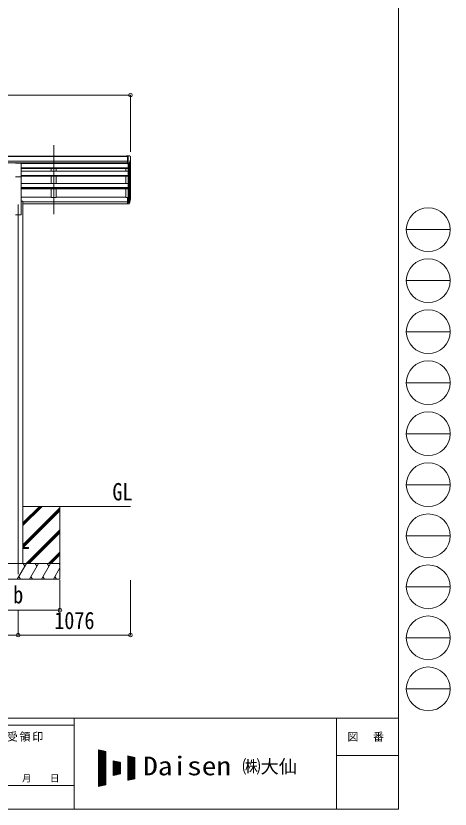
# Model space of a CAD drawing. Units: millimetres at full size; details may follow other scales. Extents: x -9783 to 33612, y -6828 to 13249.
# Drawn here: x 5727 to 9892, y -6828 to 790 of the extents above; entities that cross this region are included whole.
import ezdxf
from ezdxf.enums import TextEntityAlignment as Align

# ---------------------------------------------------------------- set-up
doc = ezdxf.new("R2010")
doc.units = ezdxf.units.MM
doc.header["$LTSCALE"] = 35
doc.header["$PDMODE"] = 32
doc.header["$PDSIZE"] = 35
for name, color, linetype, lineweight in [('0-0_0', 7, 'Continuous', 9), ('0-1_本体', 4, 'Continuous', 9), ('0-2_部品', 7, 'Continuous', 9), ('0-8_PARTS2', 2, 'Continuous', 9), ('0-A_寸法', 6, 'Continuous', 9), ('F-0_240', 7, 'Continuous', 9)]:
    doc.layers.add(name, color=color, linetype=linetype, lineweight=lineweight)
doc.styles.add('ＭＳ ゴシック', font='')
doc.styles.get('ＭＳ ゴシック').set_extended_font_data('MS Gothic')

msp = doc.modelspace()

# ---------------------------------------------------------------- linework, layer by layer
at = {"layer": '0-0_0'}
for p, q in [((5794.25, -3920.32), (6825.05, -3920.32)), ((5794.25, -4105.95), (5979.88, -3920.32)), ((5794.25, -4091.81), (5965.74, -3920.32)), ((5794.25, -4077.67), (5951.59, -3920.32)), ((5794.25, -4289.8), (6149.05, -3935)), ((5794.25, -4303.94), (6149.05, -3949.15)), ((6149.05, -3920.32), (6149.05, -4620.32)), ((5796.51, -4315.82), (6149.05, -3963.29)), ((5825.86, -4470.32), (6149.05, -4147.13)), ((5840, -4470.32), (6149.05, -4161.28)), ((5854.14, -4470.32), (6149.05, -4175.42)), ((6037.99, -4470.32), (6149.05, -4359.27)), ((6052.13, -4470.32), (6149.05, -4373.41)), ((6066.27, -4470.32), (6149.05, -4387.55)), ((6149.05, -4470.32), (5349.05, -4470.32)), ((5740.2, -4620.32), (5826.81, -4470.32)), ((5811.81, -4496.31), (5796.8, -4470.32)), ((5855.67, -4620.32), (5942.28, -4470.32)), ((5927.28, -4496.3), (5912.28, -4470.32)), ((5971.14, -4620.32), (6057.75, -4470.32)), ((6027.75, -4470.32), (6042.75, -4496.3)), ((6143.22, -4470.32), (6149.05, -4480.42)), ((6086.61, -4620.32), (6149.05, -4512.19)), ((5349.05, -4620.32), (6149.05, -4620.32)), ((5755.2, -4594.34), (5770.2, -4620.32)), ((5870.67, -4594.34), (5885.67, -4620.32)), ((5986.14, -4594.34), (6001.14, -4620.32)), ((6101.61, -4594.34), (6116.61, -4620.32))]:
    msp.add_line(p, q, dxfattribs=at)
at = {"layer": '0-1_本体'}
for p, q in [((1799.55, -556.2), (6798.55, -556.2)), ((1799.55, -561.55), (6798.55, -561.55)), ((1799.55, -605.08), (6798.55, -605.08)), ((6825.05, -957.2), (6825.05, -592.95)), ((1799.55, -622.75), (6798.55, -622.75)), ((5776.55, -625.24), (6798.55, -625.24)), ((5776.55, -627.59), (6805.05, -627.59)), ((5776.55, -669.78), (6805.05, -669.78)), ((5776.55, -671.18), (6805.05, -671.18)), ((5776.55, -674.87), (6805.05, -674.87)), ((6064.05, -625.12), (6064.05, -627.59)), ((6064.05, -674.87), (6064.05, -702.12)), ((6114.05, -625.12), (6114.05, -627.59)), ((6114.05, -674.87), (6114.05, -702.12)), ((6780.05, -702.12), (6780.05, -674.87)), ((6805.05, -627.58), (6805.05, -955.03)), ((6811.05, -627.11), (6811.05, -999.46)), ((6820.76, -611.75), (6820.76, -981.46)), ((5776.55, -702.12), (6805.05, -702.12)), ((5776.55, -742.84), (6805.05, -742.84)), ((5776.55, -744.33), (6805.05, -744.33)), ((5776.55, -751.14), (6805.05, -751.14)), ((5776.55, -1120.32), (5776.55, -756.38)), ((6064.05, -751.14), (6064.05, -820.63)), ((6114.05, -751.14), (6114.05, -820.63)), ((6780.05, -820.63), (6780.05, -751.14)), ((5776.55, -820.63), (6805.05, -820.63)), ((5776.55, -859.94), (6805.05, -859.94)), ((5776.55, -861.42), (6805.05, -861.42)), ((5776.55, -870.9), (6805.05, -870.9)), ((6064.05, -870.9), (6064.05, -955.86)), ((6780.05, -955.86), (6780.05, -870.9)), ((5776.55, -951.06), (6064.05, -951.06)), ((6114.05, -951.06), (6780.05, -951.06)), ((6798.55, -955.86), (6780.05, -955.86)), ((5776.55, -990.32), (5794.05, -990.32)), ((5794.05, -990.32), (5794.05, -4470.32)), ((5794.05, -995.36), (6798.55, -995.36)), ((5794.05, -996.74), (6798.55, -996.74)), ((5794.05, -1013.92), (6798.55, -1013.92)), ((5721.55, -1120.32), (5776.55, -1120.32))]:
    msp.add_line(p, q, dxfattribs=at)
msp.add_lwpolyline([(6114.05, -870.9), (6114.05, -955.86), (6064.05, -955.86)], dxfattribs=at)
at = {"layer": '0-2_部品'}
for p, q in [((6798.55, -554.6), (6788.55, -554.69)), ((6788.55, -556.2), (6788.55, -554.69)), ((6798.55, -626.58), (6798.55, -554.6)), ((6817.05, -554.6), (6798.55, -554.6)), ((6805.05, -627.58), (6805.05, -554.6)), ((6817.05, -554.6), (6819.38, -554.74)), ((6820.14, -555.17), (6824.2, -560.97)), ((6827.05, -563.97), (6827.05, -564.6)), ((5721.55, -624.47), (5776.55, -624.47)), ((5776.55, -756.54), (5776.55, -624.47)), ((6798.55, -626.58), (6805.05, -626.58)), ((6805.05, -627.58), (6810.26, -627.27)), ((6812.67, -625.77), (6821.95, -609.71)), ((5721.55, -756.54), (5776.55, -756.54)), ((6798.55, -955.03), (6798.55, -1016.09)), ((6798.55, -955.03), (6805.05, -955.03)), ((6805.05, -955.03), (6805.05, -1016.91)), ((6811.48, -998.99), (6821.24, -980.57)), ((6822.66, -981.07), (6812.49, -1000.24)), ((6798.55, -993.34), (6805.05, -993.34)), ((6798.55, -998.74), (6805.05, -998.74)), ((6798.55, -1016.09), (6805.05, -1016.09)), ((6805.05, -999.74), (6810.18, -999.74)), ((6805.05, -1001.74), (6809.89, -1001.74)), ((6805.05, -1016.91), (6809.89, -1016.91)), ((6820.07, -997.92), (6812.49, -1015.41))]:
    msp.add_line(p, q, dxfattribs=at)
at = {"layer": '0-2_部品', "color": 4}
msp.add_line((5848.85, -4315.82), (5794.05, -4315.82), dxfattribs=at)
msp.add_lwpolyline([(5848.85, -4315.82), (5848.85, -4324.82), (5794.05, -4324.82)], dxfattribs=at)
at = {"layer": '0-2_部品'}
for centre, radius, start, end in [((6819.32, -555.74), 1, 35, 86.5), ((6625.05, -564.6), 202, 347.09739, 0), ((6824.05, -563.97), 3, 0, 87), ((6810.07, -624.27), 3, 273.5, 330), ((6691.83, -961.85), 133.22, 344.28698, 356.72013), ((6737.1, -954.62), 88.05, 342.78929, 2.77608), ((6736.39, -958.9), 89.07, 345.58812, 5.50424), ((6809.89, -998.74), 3, 270, 330), ((6809.89, -1013.91), 3, 270, 330), ((6810.18, -998.24), 1.5, 270, 330)]:
    msp.add_arc(centre, radius, start, end, dxfattribs=at)
at = {"layer": '0-8_PARTS2'}
for p, q in [((6089.05, -1114.12), (6089.05, -451.59)), ((5749.05, -1020.32), (5749.05, -4570.32))]:
    msp.add_line(p, q, dxfattribs=at)
at = {"layer": '0-A_寸法'}
for p, q in [((1773.05, 28.03), (6825.05, 28.03)), ((6825.05, 28.03), (6825.05, -517.59)), ((6149.05, -4916.71), (6149.05, -4627.74)), ((6825.05, -5156.69), (6825.05, -4627.74)), ((5349.05, -4916.71), (6149.05, -4916.71)), ((5749.05, -5156.69), (5749.05, -4916.71)), ((2849.05, -5156.69), (5749.05, -5156.69)), ((5749.05, -5156.69), (6825.05, -5156.69))]:
    msp.add_line(p, q, dxfattribs=at)
for p in [(6825.05, 28.03), (6149.05, -4916.71), (5749.05, -5156.69), (6825.05, -5156.69)]:
    msp.add_point(p, dxfattribs=at)
at = {"layer": 'F-0_240', "color": 5}
for p, q in [((9396.97, 6751.9), (9396.97, -6828.1)), ((-9783.03, -5953.1), (9396.97, -5953.1)), ((6285.75, -5953.1), (6285.75, -6828.1)), ((8801.97, -5953.1), (8801.97, -6828.1)), ((-9783.03, -6023.1), (6285.75, -6023.1)), ((8801.97, -6311.85), (9396.97, -6311.85)), ((5305.75, -6600.6), (6285.75, -6600.6)), ((-9783.03, -6828.1), (9396.97, -6828.1))]:
    msp.add_line(p, q, dxfattribs=at)
at = {"layer": 'F-0_240', "color": 4}
for p, q in [((9471.77, -1263.1), (9891.77, -1263.1)), ((9471.77, -1753.1), (9891.77, -1753.1)), ((9471.77, -2243.1), (9891.77, -2243.1)), ((9471.77, -2733.1), (9891.77, -2733.1)), ((9471.77, -3223.1), (9891.77, -3223.1)), ((9471.77, -3713.1), (9891.77, -3713.1)), ((9471.77, -4203.1), (9891.77, -4203.1)), ((9471.77, -4693.1), (9891.77, -4693.1)), ((9471.77, -5183.1), (9891.77, -5183.1)), ((9471.77, -5673.1), (9891.77, -5673.1))]:
    msp.add_line(p, q, dxfattribs=at)
at = {"layer": 'F-0_240'}
for p, q in [((6519.04, -6259.47), (6589.04, -6274.05)), ((6519.04, -6259.47), (6519.04, -6609.47)), ((6519.04, -6262.76), (6534.85, -6262.76)), ((6519.04, -6266.26), (6551.65, -6266.26)), ((6519.04, -6269.76), (6568.45, -6269.76)), ((6519.04, -6273.26), (6585.25, -6273.26)), ((6519.04, -6276.76), (6589.04, -6276.76)), ((6519.04, -6280.26), (6589.04, -6280.26)), ((6519.04, -6283.76), (6589.04, -6283.76)), ((6519.04, -6287.26), (6589.04, -6287.26)), ((6519.04, -6290.76), (6589.04, -6290.76)), ((6519.04, -6294.26), (6589.04, -6294.26)), ((6519.04, -6297.76), (6589.04, -6297.76)), ((6519.04, -6301.26), (6589.04, -6301.26)), ((6519.04, -6304.76), (6589.04, -6304.76)), ((6519.04, -6308.26), (6589.04, -6308.26)), ((6519.04, -6311.76), (6589.04, -6311.76)), ((6519.04, -6315.26), (6589.04, -6315.26)), ((6519.04, -6318.76), (6589.04, -6318.76)), ((6519.04, -6322.26), (6589.04, -6322.26)), ((6521.12, -6609.03), (6521.12, -6259.9)), ((6524.62, -6608.3), (6524.62, -6260.63)), ((6528.12, -6607.58), (6528.12, -6261.36)), ((6531.62, -6606.85), (6531.62, -6262.09)), ((6535.12, -6606.12), (6535.12, -6262.81)), ((6538.62, -6605.39), (6538.62, -6263.54)), ((6542.12, -6604.66), (6542.12, -6264.27)), ((6545.62, -6603.93), (6545.62, -6265)), ((6549.12, -6603.2), (6549.12, -6265.73)), ((6552.62, -6602.47), (6552.62, -6266.46)), ((6556.12, -6601.74), (6556.12, -6267.19)), ((6559.62, -6601.01), (6559.62, -6267.92)), ((6563.12, -6600.28), (6563.12, -6268.65)), ((6566.62, -6599.55), (6566.62, -6269.38)), ((6570.12, -6598.83), (6570.12, -6270.11)), ((6573.62, -6598.1), (6573.62, -6270.84)), ((6577.12, -6597.37), (6577.12, -6271.56)), ((6580.62, -6596.64), (6580.62, -6272.29)), ((6584.12, -6595.91), (6584.12, -6273.02)), ((6587.62, -6595.18), (6587.62, -6273.75)), ((6589.04, -6274.05), (6589.04, -6594.88)), ((6799.04, -6317.8), (6869.04, -6332.38)), ((6799.04, -6317.8), (6799.04, -6551.13)), ((6799.04, -6318.76), (6803.65, -6318.76)), ((6799.04, -6322.26), (6820.45, -6322.26)), ((6801.12, -6550.7), (6801.12, -6318.23)), ((6804.62, -6549.97), (6804.62, -6318.96)), ((6808.12, -6549.24), (6808.12, -6319.69)), ((6811.62, -6548.51), (6811.62, -6320.42)), ((6815.12, -6547.78), (6815.12, -6321.15)), ((6818.62, -6547.05), (6818.62, -6321.88)), ((6822.12, -6546.33), (6822.12, -6322.61)), ((6519.04, -6325.76), (6589.04, -6325.76)), ((6519.04, -6329.26), (6589.04, -6329.26)), ((6519.04, -6332.76), (6589.04, -6332.76)), ((6519.04, -6336.26), (6589.04, -6336.26)), ((6519.04, -6339.76), (6589.04, -6339.76)), ((6519.04, -6343.26), (6589.04, -6343.26)), ((6519.04, -6346.76), (6589.04, -6346.76)), ((6519.04, -6350.26), (6589.04, -6350.26)), ((6519.04, -6353.76), (6589.04, -6353.76)), ((6519.04, -6357.26), (6589.04, -6357.26)), ((6519.04, -6360.76), (6589.04, -6360.76)), ((6519.04, -6364.26), (6589.04, -6364.26)), ((6519.04, -6367.76), (6589.04, -6367.76)), ((6519.04, -6371.26), (6589.04, -6371.26)), ((6519.04, -6374.76), (6589.04, -6374.76)), ((6519.04, -6378.26), (6589.04, -6378.26)), ((6519.04, -6381.76), (6589.04, -6381.76)), ((6519.04, -6385.26), (6589.04, -6385.26)), ((6519.04, -6388.76), (6589.04, -6388.76)), ((6519.04, -6392.26), (6589.04, -6392.26)), ((6519.04, -6395.76), (6589.04, -6395.76)), ((6659.04, -6364.47), (6729.04, -6379.05)), ((6659.04, -6364.47), (6659.04, -6504.47)), ((6659.04, -6367.76), (6674.85, -6367.76)), ((6659.04, -6371.26), (6691.65, -6371.26)), ((6659.04, -6374.76), (6708.45, -6374.76)), ((6659.04, -6378.26), (6725.25, -6378.26)), ((6659.04, -6381.76), (6729.04, -6381.76)), ((6659.04, -6385.26), (6729.04, -6385.26)), ((6659.04, -6388.76), (6729.04, -6388.76)), ((6659.04, -6392.26), (6729.04, -6392.26)), ((6659.04, -6395.76), (6729.04, -6395.76)), ((6661.12, -6504.03), (6661.12, -6364.9)), ((6664.62, -6503.3), (6664.62, -6365.63)), ((6668.12, -6502.58), (6668.12, -6366.36)), ((6671.62, -6501.85), (6671.62, -6367.09)), ((6675.12, -6501.12), (6675.12, -6367.81)), ((6678.62, -6500.39), (6678.62, -6368.54)), ((6682.12, -6499.66), (6682.12, -6369.27)), ((6685.62, -6498.93), (6685.62, -6370)), ((6689.12, -6498.2), (6689.12, -6370.73)), ((6692.62, -6497.47), (6692.62, -6371.46)), ((6696.12, -6496.74), (6696.12, -6372.19)), ((6699.62, -6496.01), (6699.62, -6372.92)), ((6703.12, -6495.28), (6703.12, -6373.65)), ((6706.62, -6494.55), (6706.62, -6374.38)), ((6710.12, -6493.83), (6710.12, -6375.11)), ((6713.62, -6493.1), (6713.62, -6375.84)), ((6717.12, -6492.37), (6717.12, -6376.56)), ((6720.62, -6491.64), (6720.62, -6377.29)), ((6724.12, -6490.91), (6724.12, -6378.02)), ((6727.62, -6490.18), (6727.62, -6378.75)), ((6729.04, -6379.05), (6729.04, -6489.88)), ((6799.04, -6325.76), (6837.25, -6325.76)), ((6799.04, -6329.26), (6854.05, -6329.26)), ((6799.04, -6332.76), (6869.04, -6332.76)), ((6799.04, -6336.26), (6869.04, -6336.26)), ((6799.04, -6339.76), (6869.04, -6339.76)), ((6799.04, -6343.26), (6869.04, -6343.26)), ((6799.04, -6346.76), (6869.04, -6346.76)), ((6799.04, -6350.26), (6869.04, -6350.26)), ((6799.04, -6353.76), (6869.04, -6353.76)), ((6799.04, -6357.26), (6869.04, -6357.26)), ((6799.04, -6360.76), (6869.04, -6360.76)), ((6799.04, -6364.26), (6869.04, -6364.26)), ((6799.04, -6367.76), (6869.04, -6367.76)), ((6799.04, -6371.26), (6869.04, -6371.26)), ((6799.04, -6374.76), (6869.04, -6374.76)), ((6799.04, -6378.26), (6869.04, -6378.26)), ((6799.04, -6381.76), (6869.04, -6381.76)), ((6799.04, -6385.26), (6869.04, -6385.26)), ((6799.04, -6388.76), (6869.04, -6388.76)), ((6799.04, -6392.26), (6869.04, -6392.26)), ((6799.04, -6395.76), (6869.04, -6395.76)), ((6825.62, -6545.6), (6825.62, -6323.34)), ((6829.12, -6544.87), (6829.12, -6324.06)), ((6832.62, -6544.14), (6832.62, -6324.79)), ((6836.12, -6543.41), (6836.12, -6325.52)), ((6839.62, -6542.68), (6839.62, -6326.25)), ((6843.12, -6541.95), (6843.12, -6326.98)), ((6846.62, -6541.22), (6846.62, -6327.71)), ((6850.12, -6540.49), (6850.12, -6328.44)), ((6853.62, -6539.76), (6853.62, -6329.17)), ((6857.12, -6539.03), (6857.12, -6329.9)), ((6860.62, -6538.3), (6860.62, -6330.63)), ((6864.12, -6537.58), (6864.12, -6331.36)), ((6867.62, -6536.85), (6867.62, -6332.09)), ((6869.04, -6332.38), (6869.04, -6536.55)), ((6519.04, -6399.26), (6589.04, -6399.26)), ((6519.04, -6402.76), (6589.04, -6402.76)), ((6519.04, -6406.26), (6589.04, -6406.26)), ((6519.04, -6409.76), (6589.04, -6409.76)), ((6519.04, -6413.26), (6589.04, -6413.26)), ((6519.04, -6416.76), (6589.04, -6416.76)), ((6519.04, -6420.26), (6589.04, -6420.26)), ((6519.04, -6423.76), (6589.04, -6423.76)), ((6519.04, -6427.26), (6589.04, -6427.26)), ((6519.04, -6430.76), (6589.04, -6430.76)), ((6519.04, -6434.26), (6589.04, -6434.26)), ((6519.04, -6437.76), (6589.04, -6437.76)), ((6519.04, -6441.26), (6589.04, -6441.26)), ((6519.04, -6444.76), (6589.04, -6444.76)), ((6519.04, -6448.26), (6589.04, -6448.26)), ((6519.04, -6451.76), (6589.04, -6451.76)), ((6519.04, -6455.26), (6589.04, -6455.26)), ((6519.04, -6458.76), (6589.04, -6458.76)), ((6519.04, -6462.26), (6589.04, -6462.26)), ((6519.04, -6465.76), (6589.04, -6465.76)), ((6519.04, -6469.26), (6589.04, -6469.26)), ((6519.04, -6472.76), (6589.04, -6472.76)), ((6659.04, -6399.26), (6729.04, -6399.26)), ((6659.04, -6402.76), (6729.04, -6402.76)), ((6659.04, -6406.26), (6729.04, -6406.26)), ((6659.04, -6409.76), (6729.04, -6409.76)), ((6659.04, -6413.26), (6729.04, -6413.26)), ((6659.04, -6416.76), (6729.04, -6416.76)), ((6659.04, -6420.26), (6729.04, -6420.26)), ((6659.04, -6423.76), (6729.04, -6423.76)), ((6659.04, -6427.26), (6729.04, -6427.26)), ((6659.04, -6430.76), (6729.04, -6430.76)), ((6659.04, -6434.26), (6729.04, -6434.26)), ((6659.04, -6437.76), (6729.04, -6437.76)), ((6659.04, -6441.26), (6729.04, -6441.26)), ((6659.04, -6444.76), (6729.04, -6444.76)), ((6659.04, -6448.26), (6729.04, -6448.26)), ((6659.04, -6451.76), (6729.04, -6451.76)), ((6659.04, -6455.26), (6729.04, -6455.26)), ((6659.04, -6458.76), (6729.04, -6458.76)), ((6659.04, -6462.26), (6729.04, -6462.26)), ((6659.04, -6465.76), (6729.04, -6465.76)), ((6659.04, -6469.26), (6729.04, -6469.26)), ((6659.04, -6472.76), (6729.04, -6472.76)), ((6799.04, -6399.26), (6869.04, -6399.26)), ((6799.04, -6402.76), (6869.04, -6402.76)), ((6799.04, -6406.26), (6869.04, -6406.26)), ((6799.04, -6409.76), (6869.04, -6409.76)), ((6799.04, -6413.26), (6869.04, -6413.26)), ((6799.04, -6416.76), (6869.04, -6416.76)), ((6799.04, -6420.26), (6869.04, -6420.26)), ((6799.04, -6423.76), (6869.04, -6423.76)), ((6799.04, -6427.26), (6869.04, -6427.26)), ((6799.04, -6430.76), (6869.04, -6430.76)), ((6799.04, -6434.26), (6869.04, -6434.26)), ((6799.04, -6437.76), (6869.04, -6437.76)), ((6799.04, -6441.26), (6869.04, -6441.26)), ((6799.04, -6444.76), (6869.04, -6444.76)), ((6799.04, -6448.26), (6869.04, -6448.26)), ((6799.04, -6451.76), (6869.04, -6451.76)), ((6799.04, -6455.26), (6869.04, -6455.26)), ((6799.04, -6458.76), (6869.04, -6458.76)), ((6799.04, -6462.26), (6869.04, -6462.26)), ((6799.04, -6465.76), (6869.04, -6465.76)), ((6799.04, -6469.26), (6869.04, -6469.26)), ((6799.04, -6472.76), (6869.04, -6472.76)), ((6519.04, -6476.26), (6589.04, -6476.26)), ((6519.04, -6479.76), (6589.04, -6479.76)), ((6519.04, -6483.26), (6589.04, -6483.26)), ((6519.04, -6486.76), (6589.04, -6486.76)), ((6519.04, -6490.26), (6589.04, -6490.26)), ((6519.04, -6493.76), (6589.04, -6493.76)), ((6519.04, -6497.26), (6589.04, -6497.26)), ((6519.04, -6500.76), (6589.04, -6500.76)), ((6519.04, -6504.26), (6589.04, -6504.26)), ((6519.04, -6507.76), (6589.04, -6507.76)), ((6519.04, -6511.26), (6589.04, -6511.26)), ((6519.04, -6514.76), (6589.04, -6514.76)), ((6519.04, -6518.26), (6589.04, -6518.26)), ((6519.04, -6521.76), (6589.04, -6521.76)), ((6519.04, -6525.26), (6589.04, -6525.26)), ((6519.04, -6528.76), (6589.04, -6528.76)), ((6519.04, -6532.26), (6589.04, -6532.26)), ((6519.04, -6535.76), (6589.04, -6535.76)), ((6519.04, -6539.26), (6589.04, -6539.26)), ((6519.04, -6542.76), (6589.04, -6542.76)), ((6519.04, -6546.26), (6589.04, -6546.26)), ((6519.04, -6549.76), (6589.04, -6549.76)), ((6659.04, -6476.26), (6729.04, -6476.26)), ((6659.04, -6479.76), (6729.04, -6479.76)), ((6659.04, -6483.26), (6729.04, -6483.26)), ((6659.04, -6486.76), (6729.04, -6486.76)), ((6659.04, -6504.47), (6729.04, -6489.88)), ((6659.04, -6490.26), (6727.23, -6490.26)), ((6659.04, -6493.76), (6710.43, -6493.76)), ((6659.04, -6497.26), (6693.63, -6497.26)), ((6659.04, -6500.76), (6676.83, -6500.76)), ((6659.04, -6504.26), (6660.03, -6504.26)), ((6799.04, -6476.26), (6869.04, -6476.26)), ((6799.04, -6479.76), (6869.04, -6479.76)), ((6799.04, -6483.26), (6869.04, -6483.26)), ((6799.04, -6486.76), (6869.04, -6486.76)), ((6799.04, -6490.26), (6869.04, -6490.26)), ((6799.04, -6493.76), (6869.04, -6493.76)), ((6799.04, -6497.26), (6869.04, -6497.26)), ((6799.04, -6500.76), (6869.04, -6500.76)), ((6799.04, -6504.26), (6869.04, -6504.26)), ((6799.04, -6507.76), (6869.04, -6507.76)), ((6799.04, -6511.26), (6869.04, -6511.26)), ((6799.04, -6514.76), (6869.04, -6514.76)), ((6799.04, -6518.26), (6869.04, -6518.26)), ((6799.04, -6521.76), (6869.04, -6521.76)), ((6799.04, -6525.26), (6869.04, -6525.26)), ((6799.04, -6528.76), (6869.04, -6528.76)), ((6799.04, -6532.26), (6869.04, -6532.26)), ((6799.04, -6535.76), (6869.04, -6535.76)), ((6869.04, -6536.55), (6799.04, -6551.13)), ((6799.04, -6539.26), (6856.03, -6539.26)), ((6799.04, -6542.76), (6839.23, -6542.76)), ((6799.04, -6546.26), (6822.43, -6546.26)), ((6799.04, -6549.76), (6805.63, -6549.76)), ((6519.04, -6553.26), (6589.04, -6553.26)), ((6519.04, -6556.76), (6589.04, -6556.76)), ((6519.04, -6560.26), (6589.04, -6560.26)), ((6519.04, -6563.76), (6589.04, -6563.76)), ((6519.04, -6567.26), (6589.04, -6567.26)), ((6519.04, -6570.76), (6589.04, -6570.76)), ((6519.04, -6574.26), (6589.04, -6574.26)), ((6519.04, -6577.76), (6589.04, -6577.76)), ((6519.04, -6581.26), (6589.04, -6581.26)), ((6519.04, -6584.76), (6589.04, -6584.76)), ((6519.04, -6588.26), (6589.04, -6588.26)), ((6519.04, -6591.76), (6589.04, -6591.76)), ((6589.04, -6594.88), (6519.04, -6609.47)), ((6519.04, -6595.26), (6587.23, -6595.26)), ((6519.04, -6598.76), (6570.43, -6598.76)), ((6519.04, -6602.26), (6553.63, -6602.26)), ((6519.04, -6605.76), (6536.83, -6605.76)), ((6519.04, -6609.26), (6520.03, -6609.26))]:
    msp.add_line(p, q, dxfattribs=at)
at = {"layer": 'F-0_240', "color": 4}
for centre in [(9681.77, -1263.1), (9681.77, -1753.1), (9681.77, -2243.1), (9681.77, -2733.1), (9681.77, -3223.1), (9681.77, -3713.1), (9681.77, -4203.1), (9681.77, -4693.1), (9681.77, -5183.1), (9681.77, -5673.1)]:
    msp.add_circle(centre, 210, dxfattribs=at)

# ---------------------------------------------------------------- texts
at = {"layer": '0-0_0', "style": 'ＭＳ ゴシック', "width": 0.85}
msp.add_text('GL', height=166.8, dxfattribs=at).set_placement((6652.26, -3913.39), align=Align.BOTTOM_LEFT)
at = {"layer": '0-A_寸法', "color": 7, "style": 'ＭＳ ゴシック', "width": 0.85}
for s, p in [('b', (5700.92, -4902.34)), ('1076', (6094.55, -5149.69))]:
    msp.add_text(s, height=166.8, dxfattribs=at).set_placement(p, align=Align.BOTTOM_LEFT)
at = {"layer": 'F-0_240', "style": 'ＭＳ ゴシック', "width": 1.15}
msp.add_text('Daisen', height=179.6, dxfattribs=at).set_placement((6947.05, -6556.97), align=Align.BOTTOM_LEFT)
at = {"layer": 'F-0_240', "style": 'ＭＳ ゴシック'}
for s, height, p in [('㈱大仙\u3000', 128.3, (7898.35, -6521.97)), ('年\u3000\u3000月\u3000\u3000日', 64.15, (5515.76, -6583.1))]:
    msp.add_text(s, height=height, dxfattribs=at).set_placement(p, align=Align.BOTTOM_LEFT)
at = {"layer": 'F-0_240', "char_height": 76.98, "attachment_point": 7, "style": 'ＭＳ ゴシック'}
for s, insert in [('\\T1.17;御受領印', (5515.75, -6180.6)), ('\\T1.17;図\u3000番', (8906.97, -6180.6))]:
    msp.add_mtext(s, dxfattribs=dict(at, insert=insert))

doc.saveas('drawing.dxf')
